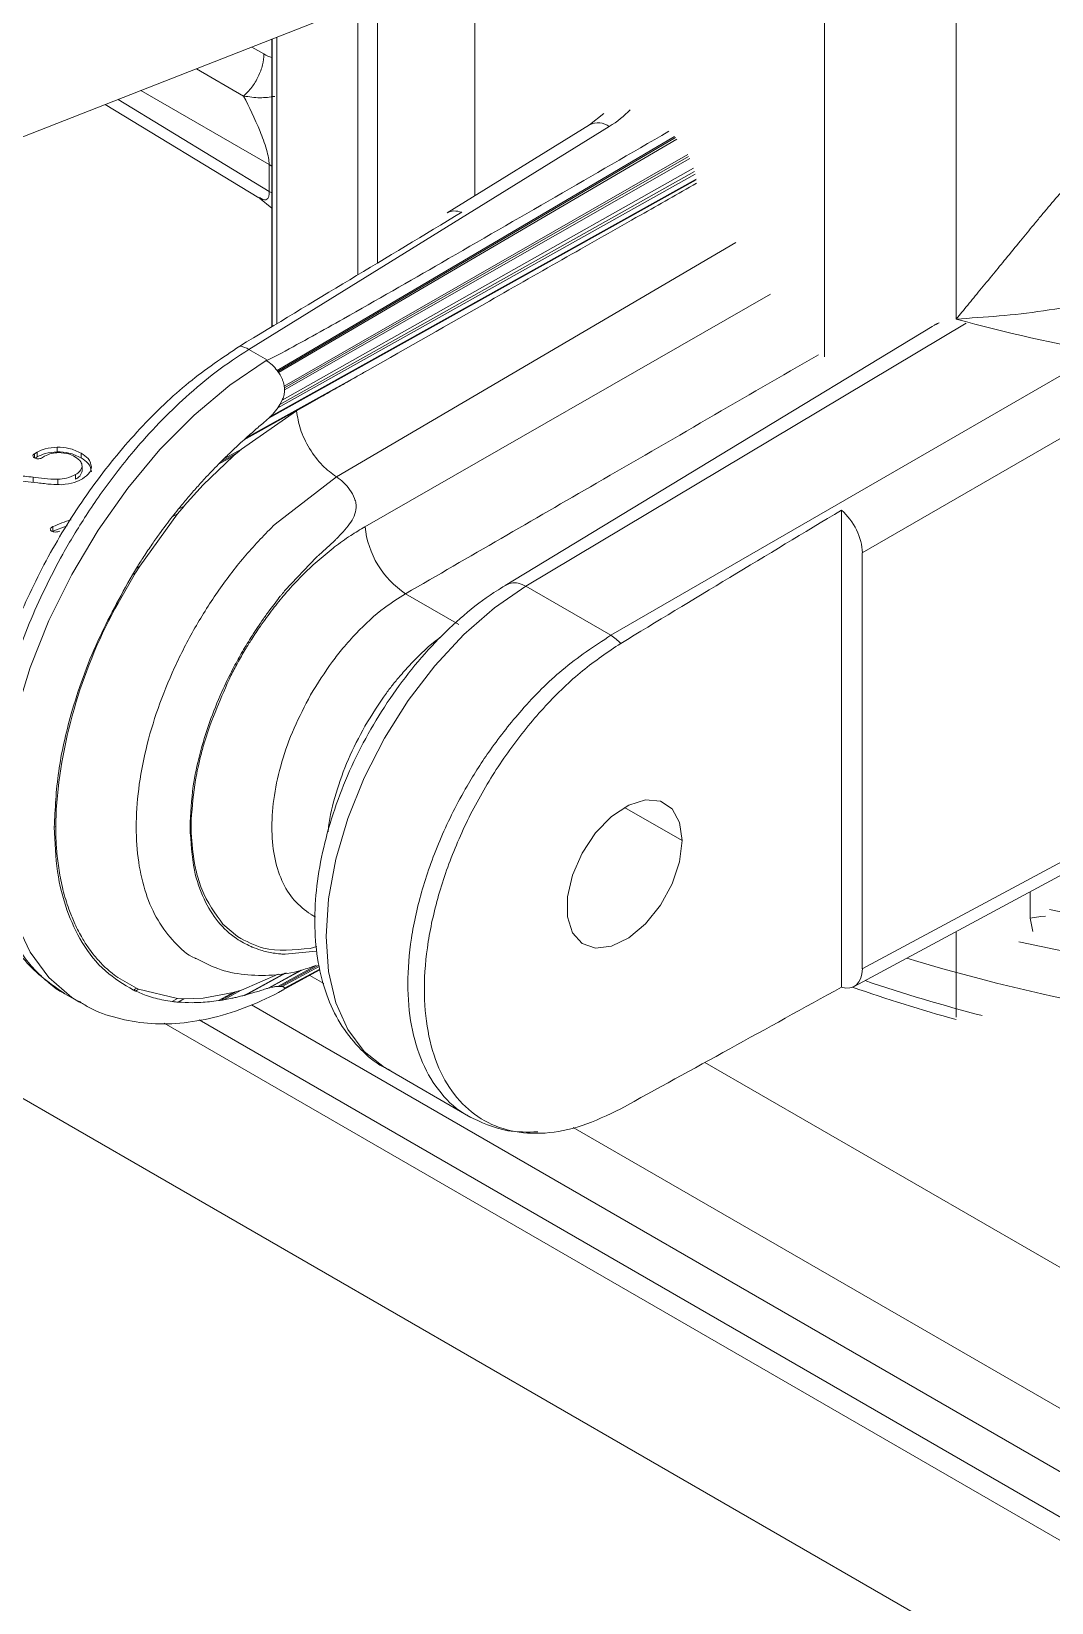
# Model space of a CAD drawing. Header units: millimetres. Extents: x 169 to 14583, y -399 to 10804.
# Drawn here: x 11588 to 11641.2, y 7166.1 to 7248 of the extents above; entities that cross this region are included whole.
import ezdxf

# ---------------------------------------------------------------- set-up
doc = ezdxf.new("R2010")
doc.units = ezdxf.units.MM
doc.header["$LTSCALE"] = 35

msp = doc.modelspace()

# ---------------------------------------------------------------- linework, layer by layer
at = {"color": 7, "linetype": 'Continuous', "lineweight": 18}
for p, q in [((11605.056, 7235.291), (11605.056, 7284.557)), ((11611.167, 7279.907), (11611.167, 7239.413)), ((11629.39, 7269.387), (11629.39, 7231.012)), ((11636.261, 7232.988), (11636.261, 7267.167)), ((11606.079, 7252.705), (11606.079, 7235.907)), ((11541.446, 7224.378), (11603.202, 7248.608)), ((11600.836, 7247.68), (11600.836, 7232.745)), ((11600.165, 7246.807), (11599.536, 7247.17)), ((11600.574, 7247.577), (11600.574, 7232.587)), ((11600.598, 7247.587), (11600.598, 7232.601)), ((11599.104, 7244.613), (11596.642, 7246.035)), ((11592.557, 7244.432), (11600.438, 7239.643)), ((11600.438, 7241.038), (11593.749, 7244.899)), ((11591.892, 7244.171), (11599.906, 7239.303)), ((11617.879, 7243.698), (11617.144, 7243.109)), ((11618.171, 7243.026), (11599.378, 7231.406)), ((11617.144, 7243.108), (11609.72, 7238.518)), ((11600.857, 7230.301), (11621.576, 7242.497)), ((11600.888, 7230.258), (11621.625, 7242.446)), ((11600.93, 7230.198), (11621.69, 7242.374)), ((11601.226, 7229.492), (11622.259, 7241.559)), ((11601.237, 7229.405), (11622.308, 7241.466)), ((11601.241, 7229.298), (11622.363, 7241.355)), ((11600.418, 7227.825), (11622.696, 7240.254)), ((11600.434, 7227.841), (11622.695, 7240.26)), ((11600.438, 7239.643), (11600.438, 7241.038)), ((11600.574, 7240.955), (11600.438, 7241.038)), ((11600.477, 7227.882), (11622.692, 7240.279)), ((11600.883, 7228.352), (11622.642, 7240.55)), ((11601, 7228.533), (11622.611, 7240.679)), ((11601.114, 7228.754), (11622.56, 7240.853)), ((11600.574, 7239.561), (11600.438, 7239.643)), ((11599.933, 7239.286), (11600.574, 7238.761)), ((11624.77, 7236.974), (11603.942, 7224.761)), ((11605.433, 7222.162), (11626.574, 7234.278)), ((11613.825, 7219.056), (11636.776, 7232.768)), ((11635.132, 7232.675), (11635.003, 7232.592)), ((11600.344, 7230.849), (11599.378, 7231.406)), ((11600.344, 7230.849), (11601.071, 7231.205)), ((11618.25, 7216.501), (11643.749, 7231.222)), ((11599.231, 7226.789), (11605.563, 7230.309)), ((11600.857, 7230.301), (11600.888, 7230.258)), ((11600.888, 7230.258), (11600.93, 7230.198)), ((11599.13, 7226.698), (11603.148, 7228.931)), ((11601.226, 7229.492), (11601.237, 7229.405)), ((11601.237, 7229.405), (11601.241, 7229.298)), ((11646.013, 7229.263), (11631.363, 7220.806)), ((11598.99, 7226.205), (11601.862, 7228.197)), ((11601, 7228.533), (11600.883, 7228.352)), ((11601.114, 7228.754), (11601, 7228.533)), ((11588.349, 7226.048), (11588.209, 7225.967)), ((11588.209, 7225.743), (11588.209, 7225.967)), ((11588.349, 7225.803), (11588.23, 7225.735)), ((11588.349, 7225.803), (11588.349, 7226.048)), ((11588.56, 7225.742), (11588.716, 7225.832)), ((11589.391, 7226.067), (11589.391, 7226.312)), ((11590.627, 7225.748), (11590.627, 7225.993)), ((11596.988, 7224.342), (11598.557, 7225.839)), ((11597.791, 7225.415), (11598.56, 7225.842)), ((11597.913, 7225.538), (11598.742, 7225.999)), ((11598.07, 7225.694), (11598.988, 7226.204)), ((11598.562, 7225.843), (11598.74, 7225.996)), ((11598.745, 7226), (11598.986, 7226.202)), ((11588.139, 7224.498), (11588.139, 7224.743)), ((11590.342, 7224.634), (11590.342, 7224.879)), ((11590.683, 7225.066), (11590.683, 7225.311)), ((11603.942, 7224.761), (11600.744, 7222.302)), ((11588.191, 7224.469), (11588.379, 7224.45)), ((11589.421, 7224.387), (11589.421, 7224.632)), ((11596, 7223.242), (11596.988, 7224.342)), ((11595.659, 7222.831), (11595.998, 7223.239)), ((11595.696, 7223.072), (11596, 7223.24)), ((11593.694, 7220.103), (11595.656, 7222.828)), ((11595.381, 7222.675), (11595.658, 7222.829)), ((11630.274, 7198.156), (11630.274, 7223.025)), ((11589.908, 7222.202), (11589.16, 7221.922)), ((11589.16, 7221.922), (11589.16, 7222.167)), ((11603.825, 7221.414), (11603.001, 7220.661)), ((11602.83, 7220.267), (11603.77, 7221.051)), ((11603.77, 7221.051), (11603.842, 7221.106)), ((11631.363, 7220.806), (11631.363, 7199.116)), ((11593.471, 7219.75), (11593.693, 7220.102)), ((11593.52, 7220.007), (11593.693, 7220.103)), ((11602.888, 7220.558), (11601.269, 7218.846)), ((11592.564, 7218.183), (11593.471, 7219.749)), ((11593.307, 7219.658), (11593.471, 7219.749)), ((11612.751, 7219.101), (11612.62, 7219.02)), ((11613.825, 7219.056), (11618.25, 7216.501)), ((11607.549, 7218.668), (11610.325, 7217.065)), ((11631.363, 7199.116), (11648.558, 7208.361)), ((11560.27, 7208.133), (11666.336, 7146.903)), ((11618.959, 7207.529), (11621.965, 7205.794)), ((11589.307, 7206.533), (11589.331, 7207.424)), ((11630.931, 7198.19), (11647.586, 7207.145)), ((11589.234, 7206.492), (11589.307, 7206.533)), ((11589.312, 7206.123), (11589.307, 7206.531)), ((11596.309, 7206.495), (11596.371, 7206.529)), ((11640.12, 7203.131), (11640.12, 7201.749)), ((11602.633, 7201.938), (11602.849, 7201.813)), ((11641.114, 7202.213), (11644.295, 7201.554)), ((11598.789, 7200.789), (11598.029, 7201.436)), ((11636.261, 7196.598), (11636.261, 7201.056)), ((11640.12, 7201.749), (11640.252, 7201.052)), ((11602.917, 7200.277), (11602.575, 7200.178)), ((11600.883, 7198.197), (11602.909, 7199.308)), ((11601, 7198.198), (11603.028, 7199.308)), ((11601.269, 7199.873), (11602.888, 7200.032)), ((11593.52, 7198.097), (11592.546, 7198.653)), ((11600.907, 7198.837), (11598.992, 7198.008)), ((11599.13, 7197.727), (11601.245, 7198.894)), ((11599.231, 7197.754), (11601.321, 7198.907)), ((11600.418, 7198.115), (11602.093, 7199.037)), ((11600.434, 7198.12), (11602.105, 7199.039)), ((11600.477, 7198.131), (11602.138, 7199.044)), ((11601.114, 7198.186), (11603.036, 7199.236)), ((11601.172, 7198.017), (11603.086, 7199.057)), ((11601.226, 7198.063), (11603.082, 7199.072)), ((11601.237, 7198.082), (11603.078, 7199.083)), ((11601.241, 7198.104), (11603.073, 7199.101)), ((11602.558, 7198.77), (11603.288, 7198.348)), ((11589.779, 7197.811), (11590.576, 7197.351)), ((11593.355, 7198.006), (11593.52, 7198.097)), ((11593.459, 7197.956), (11593.628, 7198.049)), ((11593.627, 7198.05), (11593.52, 7198.097)), ((11595.655, 7197.56), (11593.628, 7198.049)), ((11598.551, 7197.879), (11596.989, 7197.58)), ((11597.789, 7197.454), (11598.552, 7197.876)), ((11597.913, 7197.473), (11598.737, 7197.928)), ((11598.07, 7197.499), (11598.982, 7198.002)), ((11598.561, 7197.881), (11598.552, 7197.879)), ((11598.737, 7197.931), (11598.561, 7197.881)), ((11598.982, 7198.005), (11598.737, 7197.931)), ((11598.992, 7198.008), (11598.982, 7198.005)), ((11600.883, 7198.197), (11601, 7198.198)), ((11601, 7198.198), (11601.114, 7198.186)), ((11601.237, 7198.082), (11601.226, 7198.063)), ((11601.241, 7198.104), (11601.237, 7198.082)), ((11595.381, 7197.408), (11595.656, 7197.561)), ((11595.995, 7197.542), (11595.657, 7197.56)), ((11595.694, 7197.376), (11595.996, 7197.543)), ((11596.989, 7197.58), (11595.996, 7197.542)), ((11599.516, 7197.235), (11666.336, 7158.661)), ((11594.954, 7196.276), (11666.336, 7155.068)), ((11596.779, 7196.447), (11666.336, 7156.293)), ((11606.511, 7193.925), (11610.945, 7191.366)), ((11623.153, 7194.229), (11666.336, 7169.3)), ((11616.285, 7190.846), (11666.336, 7161.952))]:
    msp.add_line(p, q, dxfattribs=at)
at = {"color": 7, "linetype": 'Continuous', "lineweight": 18, "flags": 128}
for points in [[(11635.011, 7232.603), (11624.448, 7226.2), (11612.734, 7219.1)], [(11590.513, 7197.388), (11590.143, 7197.623), (11588.955, 7198.656), (11587.977, 7199.979), (11587.228, 7201.568), (11586.721, 7203.395), (11586.465, 7205.427), (11586.465, 7207.626), (11586.721, 7209.953), (11587.228, 7212.366), (11587.977, 7214.82), (11588.955, 7217.272), (11590.143, 7219.677), (11591.521, 7221.99), (11593.063, 7224.171), (11594.741, 7226.18), (11596.525, 7227.98), (11598.382, 7229.539), (11600.279, 7230.828)], [(11601.862, 7228.197), (11602.582, 7228.608), (11603.148, 7228.931)], [(11613.825, 7219.056), (11612.187, 7217.929), (11610.592, 7216.538), (11609.08, 7214.915), (11607.686, 7213.099), (11606.445, 7211.134), (11605.386, 7209.068), (11604.535, 7206.95), (11603.911, 7204.831), (11603.531, 7202.762), (11603.403, 7200.793), (11603.531, 7198.972), (11603.911, 7197.342), (11604.534, 7195.943), (11605.386, 7194.808), (11606.445, 7193.964), (11606.511, 7193.925)], [(11621.965, 7205.794), (11621.832, 7206.739), (11621.443, 7207.447), (11620.834, 7207.854), (11620.058, 7207.923), (11619.184, 7207.649), (11618.291, 7207.056), (11617.457, 7206.197), (11616.757, 7205.147), (11616.252, 7204.001), (11615.988, 7202.861), (11615.988, 7201.826), (11616.252, 7200.99), (11616.757, 7200.427), (11617.457, 7200.186), (11618.291, 7200.289), (11619.184, 7200.728), (11620.058, 7201.462), (11620.834, 7202.427), (11621.443, 7203.537), (11621.832, 7204.694), (11621.965, 7205.794)], [(11640.12, 7201.749), (11640.664, 7201.838), (11640.92, 7201.864)], [(11639.523, 7200.525), (11639.602, 7200.506), (11644.334, 7199.503)]]:
    msp.add_lwpolyline(points, dxfattribs=at)
at = {"color": 7, "linetype": 'Continuous', "lineweight": 18}
for centre, radius, start, end in [((11617.591, 7242.243), 0.974, 53.48924, 117.32586), ((11661.825, 7326.763), 97.197, 254.75155, 264.20969), ((11598.639, 7230.123), 1.481, 60.02817, 79.54356), ((11619.559, 7203.805), 30.67, 141.08279, 142.02972), ((11610.206, 7222.664), 4.799, 186.01029, 236.38088), ((11620.423, 7203.287), 31.675, 148.13774, 148.87809), ((11615.331, 7205.477), 26.073, 150.83333, 175.7166), ((11616.955, 7214.394), 2.473, 42.88331, 58.43826), ((11608.732, 7206.527), 12.361, 178.25608, 179.99262), ((11661.495, 7290.628), 95.117, 252.99722, 264.71028), ((11658.725, 7278.407), 84.417, 251.18904, 255.5218), ((11658.383, 7276.741), 83.27, 250.69263, 254.5938)]:
    msp.add_arc(centre, radius, start, end, dxfattribs=at)
for centre, major_axis, ratio, start_param, end_param in [((11599.72, 7248.732), (-1.645, 2.074), 0.433488, 2.310515, 2.543833), ((11614.653, 7245.527), (5.468, 0.669), 0.647693, 5.329573, 5.627493), ((11610.738, 7236.796), (-1, 1.733), 0.577206, 5.684737, 6.300635), ((11625.541, 7245.949), (81.029, 48.425), 0.014853, 1.748941, 1.896827), ((11600.179, 7230.527), (2.347, 0.768), 0.103839, 1.466628, 1.494334), ((11597.795, 7225.401), (0.538, 0.544), 0.017263, 1.01755, 1.332333), ((11648.876, 7232.548), (81.029, 48.425), 0.014853, 1.79355, 1.942607), ((11629.949, 7221.622), (-1, 1.732), 0.577557, 3.927224, 5.266391), ((11629.949, 7199.933), (-1, 1.733), 0.577206, 2.587753, 3.92692), ((11648.876, 7210.109), (81.03, 45.159), 0.015381, 4.32313, 4.472188)]:
    msp.add_ellipse(centre, major_axis=major_axis, ratio=ratio, start_param=start_param, end_param=end_param, dxfattribs=at)
for points in [[(11599.104, 7244.613), (11599.251, 7244.76), (11599.545, 7245.052), (11599.887, 7245.63), (11600.12, 7246.243), (11600.15, 7246.619), (11600.165, 7246.807)], [(11602.6, 7213.394), (11602.298, 7212.822), (11601.694, 7211.678), (11601.062, 7209.892), (11600.664, 7208.141), (11600.532, 7206.479), (11600.665, 7204.971), (11601.064, 7203.68), (11601.696, 7202.625), (11602.301, 7202.178), (11602.603, 7201.955)]]:
    msp.add_open_spline(points, degree=3, dxfattribs=at)
for points, knots in [([(11599.104, 7244.613), (11599.391, 7244.572), (11599.97, 7244.487), (11600.471, 7244.561), (11600.724, 7244.598)], [0, 0, 0, 0, 0.494084, 1, 1, 1, 1]), ([(11600.438, 7241.038), (11600.43, 7241.154), (11600.412, 7241.404), (11600.248, 7242.035), (11599.799, 7243.226), (11599.391, 7244.04), (11599.104, 7244.613)], [0, 0, 0, 0, 0.087421, 0.186921, 0.427954, 1, 1, 1, 1]), ([(11601.071, 7231.205), (11602.155, 7231.803), (11604.97, 7233.358), (11611.687, 7237.228), (11617.328, 7240.493), (11621.277, 7242.778)], [0, 0, 0, 0, 0.158136, 0.410752, 1, 1, 1, 1]), ([(11599.93, 7239.318), (11600.051, 7239.246), (11600.214, 7239.148), (11600.368, 7239.26), (11600.435, 7239.399), (11600.437, 7239.564), (11600.438, 7239.643)], [0, 0, 0, 0, 0.512177, 0.692286, 0.852232, 1, 1, 1, 1]), ([(11605.563, 7230.309), (11607.681, 7231.516), (11611.145, 7233.491), (11615.891, 7236.19), (11619.492, 7238.237), (11621.747, 7239.517), (11622.72, 7240.07)], [0, 0, 0, 0, 0.37031, 0.605776, 0.82982, 1, 1, 1, 1]), ([(11641.829, 7239.72), (11641.57, 7239.42), (11641.187, 7238.975), (11640.678, 7238.362), (11640.191, 7237.774), (11639.568, 7237.015), (11638.87, 7236.165), (11638.165, 7235.304), (11637.502, 7234.498), (11636.853, 7233.708), (11636.459, 7233.228), (11636.261, 7232.988)], [0, 0, 0, 0, 0.121822, 0.180466, 0.244748, 0.359974, 0.493822, 0.610331, 0.746059, 0.872941, 1, 1, 1, 1]), ([(11645.666, 7234.528), (11644.851, 7234.298), (11643.219, 7233.836), (11639.981, 7233.233), (11637.747, 7233.086), (11636.261, 7232.988)], [0, 0, 0, 0, 0.2509662, 0.5019741, 1, 1, 1, 1]), ([(11635.206, 7232.714), (11635.193, 7232.707), (11635.169, 7232.695), (11635.145, 7232.681), (11635.132, 7232.675)], [0, 0, 0, 0, 0.500267, 1, 1, 1, 1]), ([(11635.257, 7232.74), (11635.248, 7232.736), (11635.231, 7232.727), (11635.214, 7232.718), (11635.206, 7232.714)], [0, 0, 0, 0, 0.489523, 1, 1, 1, 1]), ([(11635.363, 7232.791), (11635.346, 7232.783), (11635.31, 7232.766), (11635.275, 7232.749), (11635.257, 7232.74)], [0, 0, 0, 0, 0.48427, 1, 1, 1, 1]), ([(11586.18, 7202.017), (11585.893, 7202.851), (11585.321, 7204.517), (11585.113, 7207.558), (11585.4, 7210.855), (11586.206, 7214.328), (11587.493, 7217.838), (11589.209, 7221.257), (11591.293, 7224.461), (11593.661, 7227.323), (11596.23, 7229.789), (11598.015, 7230.983), (11598.907, 7231.58)], [0, 0, 0, 0, 0.100941, 0.2017, 0.302148, 0.402453, 0.502534, 0.602474, 0.702138, 0.801643, 0.900897, 1, 1, 1, 1]), ([(11599.378, 7231.406), (11598.808, 7231.031), (11597.7, 7230.302), (11595.661, 7228.592), (11593.909, 7226.78), (11592.466, 7224.987), (11591.641, 7223.866), (11590.907, 7222.782), (11590.26, 7221.746), (11589.193, 7219.902), (11587.863, 7217.162), (11586.603, 7213.537), (11585.86, 7210.07), (11585.62, 7206.85), (11585.87, 7203.924), (11586.469, 7201.882), (11587.128, 7200.539), (11587.655, 7199.719), (11588.26, 7198.982), (11588.958, 7198.366), (11589.457, 7197.954), (11589.763, 7197.826), (11589.783, 7197.818)], [0, 0, 0, 0, 0.052655, 0.10215, 0.191533, 0.223798, 0.254038, 0.282253, 0.308443, 0.332607, 0.419003, 0.503189, 0.585163, 0.664926, 0.744685, 0.826678, 0.860146, 0.893973, 0.928159, 0.962704, 0.997608, 1, 1, 1, 1]), ([(11600.279, 7230.828), (11600.386, 7230.758), (11600.594, 7230.621), (11600.771, 7230.406), (11600.857, 7230.301)], [0, 0, 0, 0, 0.5120351, 1, 1, 1, 1]), ([(11629.071, 7231.131), (11625.215, 7228.896), (11618.043, 7224.741), (11610.866, 7220.588), (11607.549, 7218.668)], [0, 0, 0, 0, 0.537709, 1, 1, 1, 1]), ([(11600.93, 7230.198), (11600.981, 7230.115), (11601.059, 7229.988), (11601.139, 7229.803), (11601.193, 7229.652), (11601.214, 7229.547), (11601.226, 7229.492)], [0, 0, 0, 0, 0.384424, 0.589259, 0.781439, 1, 1, 1, 1]), ([(11603.148, 7228.931), (11603.42, 7229.086), (11603.869, 7229.341), (11604.497, 7229.699), (11605.03, 7230.004), (11605.385, 7230.208), (11605.563, 7230.309)], [0, 0, 0, 0, 0.3379578, 0.5580479, 0.7793173, 1, 1, 1, 1]), ([(11601.241, 7229.298), (11601.238, 7229.236), (11601.232, 7229.127), (11601.198, 7228.983), (11601.16, 7228.863), (11601.13, 7228.79), (11601.114, 7228.754)], [0, 0, 0, 0, 0.331206, 0.576435, 0.786373, 1, 1, 1, 1]), ([(11600.883, 7228.352), (11600.841, 7228.295), (11600.771, 7228.201), (11600.666, 7228.079), (11600.573, 7227.978), (11600.509, 7227.914), (11600.477, 7227.882)], [0, 0, 0, 0, 0.334618, 0.55433, 0.777125, 1, 1, 1, 1]), ([(11603.942, 7224.761), (11603.696, 7224.941), (11603.187, 7225.315), (11602.515, 7226.218), (11602.022, 7227.24), (11601.914, 7227.886), (11601.862, 7228.197)], [0, 0, 0, 0, 0.24139, 0.500001, 0.758612, 1, 1, 1, 1]), ([(11600.418, 7227.825), (11600.314, 7227.733), (11600.123, 7227.564), (11599.829, 7227.314), (11599.537, 7227.061), (11599.335, 7226.881), (11599.231, 7226.789)], [0, 0, 0, 0, 0.2639878, 0.4878168, 0.7375864, 1, 1, 1, 1]), ([(11600.434, 7227.841), (11600.431, 7227.838), (11600.426, 7227.832), (11600.42, 7227.827), (11600.418, 7227.825)], [0, 0, 0, 0, 0.581696, 1, 1, 1, 1]), ([(11600.477, 7227.882), (11600.468, 7227.874), (11600.454, 7227.86), (11600.44, 7227.846), (11600.434, 7227.841)], [0, 0, 0, 0, 0.590339, 1, 1, 1, 1]), ([(11599.13, 7226.698), (11599.01, 7226.588), (11598.811, 7226.407), (11598.536, 7226.147), (11598.302, 7225.923), (11598.147, 7225.771), (11598.07, 7225.694)], [0, 0, 0, 0, 0.337195, 0.557549, 0.778698, 1, 1, 1, 1]), ([(11599.231, 7226.789), (11599.211, 7226.771), (11599.178, 7226.741), (11599.144, 7226.71), (11599.13, 7226.698)], [0, 0, 0, 0, 0.581193, 1, 1, 1, 1]), ([(11588.209, 7225.967), (11588.18, 7225.948), (11588.129, 7225.915), (11588.119, 7225.871), (11588.114, 7225.851)], [0, 0, 0, 0, 0.560078, 1, 1, 1, 1]), ([(11588.114, 7225.851), (11588.12, 7225.83), (11588.131, 7225.791), (11588.175, 7225.762), (11588.195, 7225.749)], [0, 0, 0, 0, 0.558994, 1, 1, 1, 1]), ([(11588.195, 7225.749), (11588.223, 7225.735), (11588.275, 7225.709), (11588.343, 7225.704), (11588.372, 7225.702)], [0, 0, 0, 0, 0.559324, 1, 1, 1, 1]), ([(11589.391, 7226.312), (11589.171, 7226.295), (11588.777, 7226.264), (11588.48, 7226.114), (11588.349, 7226.048)], [0, 0, 0, 0, 0.558886, 1, 1, 1, 1]), ([(11589.391, 7226.067), (11589.171, 7226.05), (11588.777, 7226.019), (11588.48, 7225.869), (11588.349, 7225.803)], [0, 0, 0, 0, 0.558886, 1, 1, 1, 1]), ([(11588.372, 7225.702), (11588.412, 7225.703), (11588.483, 7225.704), (11588.536, 7225.731), (11588.56, 7225.742)], [0, 0, 0, 0, 0.559201, 1, 1, 1, 1]), ([(11588.716, 7225.832), (11588.837, 7225.891), (11589.053, 7225.997), (11589.333, 7226.016), (11589.456, 7226.024)], [0, 0, 0, 0, 0.5596638, 1, 1, 1, 1]), ([(11590.627, 7225.993), (11590.426, 7226.093), (11590.067, 7226.273), (11589.597, 7226.3), (11589.391, 7226.312)], [0, 0, 0, 0, 0.560023, 1, 1, 1, 1]), ([(11590.627, 7225.748), (11590.426, 7225.848), (11590.067, 7226.028), (11589.597, 7226.055), (11589.391, 7226.067)], [0, 0, 0, 0, 0.560023, 1, 1, 1, 1]), ([(11589.456, 7226.024), (11589.637, 7226.012), (11589.962, 7225.99), (11590.204, 7225.865), (11590.31, 7225.809)], [0, 0, 0, 0, 0.558166, 1, 1, 1, 1]), ([(11590.31, 7225.809), (11590.431, 7225.728), (11590.646, 7225.583), (11590.671, 7225.394), (11590.683, 7225.311)], [0, 0, 0, 0, 0.559929, 1, 1, 1, 1]), ([(11591.173, 7225.275), (11591.14, 7225.427), (11591.082, 7225.7), (11590.767, 7225.903), (11590.627, 7225.993)], [0, 0, 0, 0, 0.558388, 1, 1, 1, 1]), ([(11591.173, 7225.03), (11591.14, 7225.182), (11591.082, 7225.455), (11590.767, 7225.658), (11590.627, 7225.748)], [0, 0, 0, 0, 0.558388, 1, 1, 1, 1]), ([(11597.913, 7225.538), (11597.89, 7225.515), (11597.849, 7225.474), (11597.808, 7225.433), (11597.791, 7225.415)], [0, 0, 0, 0, 0.56453, 1, 1, 1, 1]), ([(11588.139, 7224.743), (11587.839, 7224.779), (11587.304, 7224.842), (11586.763, 7224.801), (11586.525, 7224.782)], [0, 0, 0, 0, 0.560205, 1, 1, 1, 1]), ([(11589.421, 7224.632), (11589.179, 7224.642), (11588.747, 7224.66), (11588.325, 7224.718), (11588.139, 7224.743)], [0, 0, 0, 0, 0.5595836, 1, 1, 1, 1]), ([(11590.342, 7224.879), (11590.191, 7224.805), (11589.922, 7224.674), (11589.574, 7224.644), (11589.421, 7224.632)], [0, 0, 0, 0, 0.5597, 1, 1, 1, 1]), ([(11590.683, 7225.311), (11590.658, 7225.22), (11590.614, 7225.057), (11590.426, 7224.933), (11590.342, 7224.879)], [0, 0, 0, 0, 0.558787, 1, 1, 1, 1]), ([(11590.683, 7225.066), (11590.658, 7224.975), (11590.614, 7224.812), (11590.426, 7224.688), (11590.342, 7224.634)], [0, 0, 0, 0, 0.558787, 1, 1, 1, 1]), ([(11590.708, 7224.663), (11590.853, 7224.763), (11591.112, 7224.943), (11591.154, 7225.174), (11591.173, 7225.275)], [0, 0, 0, 0, 0.559528, 1, 1, 1, 1]), ([(11597.791, 7225.415), (11597.55, 7225.167), (11597.153, 7224.757), (11596.612, 7224.159), (11596.153, 7223.63), (11595.851, 7223.262), (11595.696, 7223.072)], [0, 0, 0, 0, 0.335465, 0.552687, 0.769515, 1, 1, 1, 1]), ([(11603.942, 7224.761), (11604.069, 7224.673), (11604.317, 7224.5), (11604.645, 7224.102), (11604.867, 7223.72), (11604.968, 7223.394), (11604.973, 7223.235), (11604.976, 7223.163)], [0, 0, 0, 0, 0.260771, 0.511231, 0.771353, 0.895828, 1, 1, 1, 1]), ([(11586.726, 7224.545), (11587.002, 7224.55), (11587.497, 7224.558), (11587.979, 7224.496), (11588.191, 7224.469)], [0, 0, 0, 0, 0.55924, 1, 1, 1, 1]), ([(11588.379, 7224.45), (11588.61, 7224.42), (11589.023, 7224.366), (11589.445, 7224.357), (11589.631, 7224.353)], [0, 0, 0, 0, 0.560364, 1, 1, 1, 1]), ([(11589.631, 7224.353), (11589.859, 7224.381), (11590.267, 7224.43), (11590.573, 7224.592), (11590.708, 7224.663)], [0, 0, 0, 0, 0.558534, 1, 1, 1, 1]), ([(11604.976, 7223.163), (11604.949, 7223.011), (11604.892, 7222.697), (11604.527, 7222.13), (11604.182, 7221.775), (11603.944, 7221.529)], [0, 0, 0, 0, 0.225876, 0.464974, 1, 1, 1, 1]), ([(11590.118, 7222.525), (11590.117, 7222.525), (11589.775, 7222.429), (11589.467, 7222.298), (11589.16, 7222.167)], [0, 0, 0, 0, 0.003132, 1, 1, 1, 1]), ([(11600.744, 7222.302), (11600.229, 7221.776), (11599.199, 7220.722), (11597.795, 7218.883), (11596.538, 7216.908), (11595.467, 7214.825), (11594.605, 7212.69), (11593.975, 7210.553), (11593.59, 7208.467), (11593.461, 7206.482), (11593.59, 7204.645), (11593.976, 7203.006), (11594.603, 7201.59), (11595.481, 7200.479), (11596.168, 7199.831), (11596.601, 7199.651), (11596.616, 7199.645)], [0, 0, 0, 0, 0.076708, 0.153417, 0.230125, 0.306834, 0.383542, 0.46025, 0.536959, 0.613667, 0.690376, 0.767084, 0.843792, 0.920501, 0.997209, 1, 1, 1, 1]), ([(11595.381, 7222.675), (11595.157, 7222.383), (11594.802, 7221.918), (11594.312, 7221.222), (11593.912, 7220.628), (11593.646, 7220.207), (11593.52, 7220.007)], [0, 0, 0, 0, 0.341516, 0.544275, 0.784016, 1, 1, 1, 1]), ([(11589.16, 7222.167), (11589.123, 7222.149), (11589.057, 7222.118), (11589.035, 7222.071), (11589.026, 7222.05)], [0, 0, 0, 0, 0.559942, 1, 1, 1, 1]), ([(11589.026, 7222.05), (11589.026, 7222.027), (11589.027, 7221.986), (11589.068, 7221.952), (11589.087, 7221.937)], [0, 0, 0, 0, 0.5589578, 1, 1, 1, 1]), ([(11589.087, 7221.937), (11589.116, 7221.922), (11589.169, 7221.893), (11589.24, 7221.886), (11589.271, 7221.883)], [0, 0, 0, 0, 0.559111, 1, 1, 1, 1]), ([(11589.271, 7221.883), (11589.322, 7221.885), (11589.414, 7221.889), (11589.489, 7221.919), (11589.523, 7221.932)], [0, 0, 0, 0, 0.558764, 1, 1, 1, 1]), ([(11603.944, 7221.53), (11603.927, 7221.513), (11603.9, 7221.487), (11603.867, 7221.454), (11603.844, 7221.432), (11603.831, 7221.42), (11603.825, 7221.414)], [0, 0, 0, 0, 0.4360512, 0.6724394, 0.8484503, 1, 1, 1, 1]), ([(11603.843, 7221.106), (11604.123, 7221.311), (11604.649, 7221.695), (11605.184, 7222.013), (11605.433, 7222.162)], [0, 0, 0, 0, 0.533415, 1, 1, 1, 1]), ([(11603.001, 7220.661), (11602.984, 7220.646), (11602.958, 7220.622), (11602.926, 7220.593), (11602.905, 7220.574), (11602.893, 7220.563), (11602.888, 7220.558)], [0, 0, 0, 0, 0.4487176, 0.687014, 0.8576134, 1, 1, 1, 1]), ([(11598.445, 7214.409), (11598.557, 7214.625), (11598.794, 7215.082), (11599.158, 7215.712), (11599.557, 7216.356), (11600.03, 7217.065), (11600.604, 7217.849), (11601.292, 7218.694), (11602.024, 7219.507), (11602.565, 7220.016), (11602.83, 7220.267)], [0, 0, 0, 0, 0.097229, 0.205537, 0.28976, 0.399157, 0.546724, 0.681088, 0.843617, 1, 1, 1, 1]), ([(11593.307, 7219.658), (11592.67, 7218.513), (11591.358, 7216.154), (11590.115, 7212.639), (11589.364, 7209.343), (11589.277, 7207.449), (11589.234, 7206.492)], [0, 0, 0, 0, 0.263997, 0.544032, 0.769636, 1, 1, 1, 1]), ([(11612.62, 7219.02), (11612.466, 7218.925), (11611.772, 7218.502), (11610.574, 7217.569), (11609.075, 7216.156), (11607.683, 7214.545), (11606.422, 7212.783), (11605.316, 7210.901), (11604.386, 7208.939), (11603.652, 7206.932), (11603.131, 7204.92), (11602.837, 7202.937), (11602.787, 7201.02), (11602.992, 7199.206), (11603.463, 7197.545), (11604.194, 7196.08), (11605.175, 7194.895), (11606.046, 7194.142), (11606.617, 7193.89), (11606.741, 7193.835)], [0, 0, 0, 0, 0.018633, 0.083425, 0.148052, 0.212483, 0.276751, 0.340947, 0.405182, 0.469543, 0.53415, 0.599124, 0.664545, 0.730371, 0.796092, 0.860723, 0.923212, 0.983259, 1, 1, 1, 1]), ([(11612.75, 7219.104), (11612.848, 7219.152), (11613.055, 7219.254), (11613.426, 7219.243), (11613.69, 7219.119), (11613.825, 7219.056)], [0, 0, 0, 0, 0.305651, 0.646802, 1, 1, 1, 1]), ([(11601.018, 7218.538), (11600.834, 7218.303), (11600.534, 7217.92), (11600.142, 7217.373), (11599.834, 7216.924), (11599.641, 7216.626), (11599.547, 7216.48)], [0, 0, 0, 0, 0.357325, 0.581663, 0.796649, 1, 1, 1, 1]), ([(11601.269, 7218.846), (11601.236, 7218.805), (11601.182, 7218.741), (11601.114, 7218.657), (11601.064, 7218.595), (11601.033, 7218.557), (11601.018, 7218.538)], [0, 0, 0, 0, 0.40071, 0.629863, 0.81714, 1, 1, 1, 1]), ([(11607.549, 7218.668), (11607.18, 7218.435), (11606.294, 7217.876), (11605.197, 7216.869), (11604.314, 7215.879), (11603.488, 7214.837), (11602.966, 7213.989), (11602.6, 7213.395)], [0, 0, 0, 0, 0.1985875, 0.4769365, 0.6164837, 0.7313291, 1, 1, 1, 1]), ([(11610.833, 7191.435), (11610.808, 7191.448), (11610.256, 7191.731), (11609.357, 7192.563), (11608.373, 7194.153), (11607.798, 7196.098), (11607.608, 7198.295), (11607.797, 7200.704), (11608.276, 7202.847), (11608.853, 7204.614), (11609.388, 7205.965), (11610.021, 7207.317), (11610.859, 7208.862), (11612.027, 7210.679), (11613.675, 7212.757), (11615.791, 7214.883), (11617.395, 7215.939), (11618.25, 7216.501)], [0, 0, 0, 0, 0.004111, 0.090405, 0.174485, 0.256354, 0.33601, 0.415664, 0.497531, 0.539345, 0.581715, 0.62464, 0.668121, 0.732198, 0.808882, 0.898156, 1, 1, 1, 1]), ([(11599.48, 7216.373), (11599.312, 7216.1), (11598.986, 7215.568), (11598.475, 7214.627), (11597.896, 7213.434), (11597.296, 7211.936), (11596.794, 7210.288), (11596.398, 7208.426), (11596.342, 7207.203), (11596.309, 7206.495)], [0, 0, 0, 0, 0.08625, 0.167744, 0.287907, 0.444389, 0.608681, 0.773418, 1, 1, 1, 1]), ([(11599.547, 7216.48), (11599.537, 7216.464), (11599.521, 7216.438), (11599.501, 7216.407), (11599.489, 7216.388), (11599.482, 7216.378), (11599.48, 7216.373)], [0, 0, 0, 0, 0.471329, 0.712158, 0.873296, 1, 1, 1, 1]), ([(11605.427, 7211.764), (11605.788, 7212.353), (11606.253, 7213.112), (11606.913, 7213.964), (11607.341, 7214.482), (11608.114, 7215.326), (11608.832, 7216.022), (11609.367, 7216.393), (11609.408, 7216.422)], [0, 0, 0, 0, 0.320745, 0.41329, 0.509797, 0.641796, 0.97203, 1, 1, 1, 1]), ([(11618.767, 7216.077), (11618.096, 7215.627), (11616.753, 7214.727), (11614.823, 7212.867), (11613.047, 7210.71), (11611.488, 7208.299), (11610.21, 7205.732), (11609.257, 7203.101), (11608.669, 7200.508), (11608.463, 7198.044), (11608.654, 7195.807), (11609.229, 7193.874), (11610.174, 7192.326), (11611.448, 7191.215), (11613.009, 7190.588), (11614.793, 7190.471), (11616.737, 7190.836), (11618.09, 7191.491), (11618.767, 7191.818)], [0, 0, 0, 0, 0.0621, 0.124275, 0.186559, 0.248896, 0.311305, 0.373754, 0.436251, 0.498786, 0.561385, 0.62402, 0.68668, 0.749356, 0.812037, 0.874717, 0.937367, 1, 1, 1, 1]), ([(11596.376, 7206.903), (11596.427, 7207.583), (11596.509, 7208.681), (11596.823, 7210.074), (11597.32, 7211.892), (11597.935, 7213.267), (11598.445, 7214.409)], [0, 0, 0, 0, 0.285287, 0.460391, 0.551679, 1, 1, 1, 1]), ([(11603.513, 7206.258), (11603.52, 7206.347), (11603.565, 7206.983), (11603.904, 7208.268), (11604.517, 7210.045), (11605.123, 7211.191), (11605.426, 7211.763)], [0, 0, 0, 0, 0.051005, 0.367336, 0.683668, 1, 1, 1, 1]), ([(11589.234, 7206.492), (11589.267, 7205.703), (11589.332, 7204.153), (11589.846, 7202.141), (11590.671, 7200.379), (11591.82, 7198.926), (11592.851, 7198.308), (11593.355, 7198.006)], [0, 0, 0, 0, 0.198586, 0.390334, 0.582686, 0.795843, 1, 1, 1, 1]), ([(11592.546, 7198.653), (11592.418, 7198.749), (11592.135, 7198.96), (11591.702, 7199.363), (11591.31, 7199.806), (11590.949, 7200.295), (11590.606, 7200.841), (11590.275, 7201.497), (11589.949, 7202.308), (11589.679, 7203.202), (11589.473, 7204.221), (11589.352, 7205.187), (11589.325, 7205.832), (11589.312, 7206.123)], [0, 0, 0, 0, 0.0657533, 0.1453221, 0.24034, 0.3015646, 0.3829065, 0.4865828, 0.573188, 0.6948442, 0.8065192, 0.912798, 1, 1, 1, 1]), ([(11596.309, 7206.495), (11596.353, 7205.722), (11596.433, 7204.343), (11596.995, 7202.725), (11597.74, 7201.526), (11598.591, 7200.724), (11599.226, 7200.405), (11599.48, 7200.277)], [0, 0, 0, 0, 0.262572, 0.468387, 0.669408, 0.867898, 1, 1, 1, 1]), ([(11596.375, 7206.194), (11596.374, 7206.256), (11596.371, 7206.366), (11596.371, 7206.478), (11596.371, 7206.527)], [0, 0, 0, 0, 0.5588961, 1, 1, 1, 1]), ([(11598.029, 7201.436), (11597.613, 7201.999), (11597.112, 7202.677), (11596.718, 7203.849), (11596.477, 7204.78), (11596.414, 7205.655), (11596.375, 7206.194)], [0, 0, 0, 0, 0.457564, 0.55082, 0.723422, 1, 1, 1, 1]), ([(11586.195, 7201.981), (11586.654, 7201.107), (11587.574, 7199.354), (11589.043, 7198.326), (11589.779, 7197.811)], [0, 0, 0, 0, 0.498588, 1, 1, 1, 1]), ([(11602.575, 7200.178), (11601.727, 7200.096), (11600.315, 7199.961), (11599.224, 7200.553), (11598.789, 7200.789)], [0, 0, 0, 0, 0.600325, 1, 1, 1, 1]), ([(11599.48, 7200.277), (11599.484, 7200.275), (11599.493, 7200.271), (11599.509, 7200.265), (11599.527, 7200.257), (11599.54, 7200.251), (11599.547, 7200.249)], [0, 0, 0, 0, 0.20698, 0.408871, 0.688435, 1, 1, 1, 1]), ([(11599.547, 7200.249), (11599.697, 7200.191), (11599.948, 7200.095), (11600.321, 7199.998), (11600.659, 7199.93), (11600.896, 7199.904), (11601.018, 7199.89)], [0, 0, 0, 0, 0.32205, 0.543341, 0.763767, 1, 1, 1, 1]), ([(11596.622, 7199.653), (11596.994, 7199.459), (11597.784, 7199.047), (11599.144, 7198.766), (11600.62, 7198.749), (11601.888, 7198.931), (11602.655, 7199.214), (11602.909, 7199.308)], [0, 0, 0, 0, 0.199936, 0.424145, 0.650883, 0.884235, 1, 1, 1, 1]), ([(11601.018, 7199.89), (11601.041, 7199.888), (11601.082, 7199.884), (11601.144, 7199.88), (11601.204, 7199.876), (11601.248, 7199.874), (11601.269, 7199.873)], [0, 0, 0, 0, 0.282005, 0.488559, 0.740949, 1, 1, 1, 1]), ([(11590.519, 7197.428), (11590.682, 7197.32), (11591.288, 7196.918), (11592.496, 7196.512), (11594.094, 7196.22), (11595.789, 7196.235), (11597.553, 7196.531), (11599.347, 7197.117), (11600.556, 7197.673), (11601.153, 7198.006), (11601.161, 7198.011)], [0, 0, 0, 0, 0.056601, 0.209506, 0.362413, 0.517541, 0.676316, 0.838827, 0.997785, 1, 1, 1, 1]), ([(11593.355, 7198.006), (11593.374, 7197.997), (11593.408, 7197.979), (11593.443, 7197.964), (11593.459, 7197.957)], [0, 0, 0, 0, 0.538543, 1, 1, 1, 1]), ([(11593.459, 7197.956), (11593.669, 7197.865), (11594.011, 7197.719), (11594.511, 7197.572), (11594.938, 7197.472), (11595.233, 7197.43), (11595.381, 7197.408)], [0, 0, 0, 0, 0.34866, 0.565744, 0.782869, 1, 1, 1, 1]), ([(11598.07, 7197.499), (11598.188, 7197.52), (11598.382, 7197.554), (11598.655, 7197.612), (11598.89, 7197.666), (11599.049, 7197.707), (11599.13, 7197.727)], [0, 0, 0, 0, 0.338499, 0.553861, 0.772954, 1, 1, 1, 1]), ([(11599.13, 7197.727), (11599.147, 7197.732), (11599.181, 7197.741), (11599.214, 7197.75), (11599.231, 7197.754)], [0, 0, 0, 0, 0.51424, 1, 1, 1, 1]), ([(11599.231, 7197.754), (11599.386, 7197.798), (11599.638, 7197.868), (11599.984, 7197.977), (11600.226, 7198.058), (11600.368, 7198.1), (11600.418, 7198.115)], [0, 0, 0, 0, 0.3914235, 0.6359122, 0.872405, 1, 1, 1, 1]), ([(11600.418, 7198.115), (11600.42, 7198.116), (11600.426, 7198.117), (11600.431, 7198.119), (11600.434, 7198.12)], [0, 0, 0, 0, 0.461864, 1, 1, 1, 1]), ([(11600.434, 7198.12), (11600.442, 7198.122), (11600.456, 7198.125), (11600.47, 7198.129), (11600.477, 7198.131)], [0, 0, 0, 0, 0.519341, 1, 1, 1, 1]), ([(11600.477, 7198.131), (11600.528, 7198.143), (11600.61, 7198.162), (11600.718, 7198.18), (11600.803, 7198.191), (11600.856, 7198.195), (11600.883, 7198.197)], [0, 0, 0, 0, 0.353683, 0.573958, 0.788977, 1, 1, 1, 1]), ([(11601.114, 7198.186), (11601.14, 7198.18), (11601.18, 7198.17), (11601.217, 7198.149), (11601.237, 7198.128), (11601.24, 7198.112), (11601.241, 7198.104)], [0, 0, 0, 0, 0.35799, 0.57654, 0.78928, 1, 1, 1, 1]), ([(11601.226, 7198.063), (11601.211, 7198.045), (11601.195, 7198.026), (11601.164, 7198.013), (11601.161, 7198.011)], [0, 0, 0, 0, 0.888993, 1, 1, 1, 1]), ([(11595.381, 7197.408), (11595.437, 7197.402), (11595.54, 7197.389), (11595.645, 7197.38), (11595.694, 7197.376)], [0, 0, 0, 0, 0.539475, 1, 1, 1, 1]), ([(11595.694, 7197.376), (11595.933, 7197.362), (11596.322, 7197.339), (11596.871, 7197.358), (11597.329, 7197.393), (11597.635, 7197.434), (11597.789, 7197.454)], [0, 0, 0, 0, 0.354163, 0.574519, 0.786217, 1, 1, 1, 1]), ([(11597.789, 7197.454), (11597.812, 7197.458), (11597.854, 7197.464), (11597.895, 7197.47), (11597.913, 7197.473)], [0, 0, 0, 0, 0.568006, 1, 1, 1, 1]), ([(11597.913, 7197.473), (11597.93, 7197.476), (11597.958, 7197.48), (11597.999, 7197.487), (11598.034, 7197.493), (11598.058, 7197.497), (11598.07, 7197.499)], [0, 0, 0, 0, 0.324331, 0.547253, 0.774229, 1, 1, 1, 1]), ([(11610.825, 7191.435), (11611.48, 7191.115), (11612.578, 7190.578), (11613.908, 7190.6), (11614.445, 7190.609)], [0, 0, 0, 0, 0.596216, 1, 1, 1, 1])]:
    msp.add_open_spline(points, degree=3, knots=knots, dxfattribs=at)

doc.saveas('drawing.dxf')
